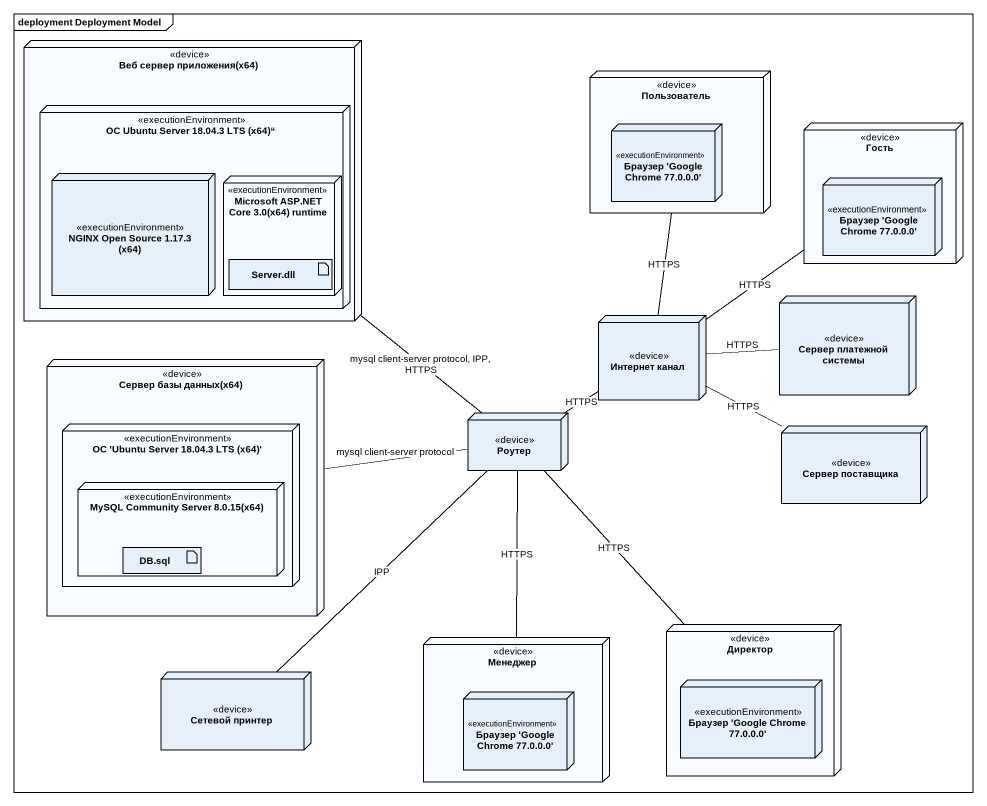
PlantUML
@startuml
mainframe deployment Deployment Model
node "Веб сервер приложения(х64)" as Веб_сервер_приложения_х64 <<device>> {
  node "ОС Ubuntu Server 18.04.3 LTS (x64)“" as ОС_Ubuntu_Server_18_04_3 <<executionEnvironment>> {
    node "NGINX Open Source 1.17.3 (x64)" as NGINX_Open_Source_1_17_3_x64 <<executionEnvironment>>
    node "Microsoft ASP.NET Core 3.0(x64) runtime" as Microsoft_ASP_NET_Core_3_0 <<executionEnvironment>> {
      artifact "Server.dll" as Server_dll
    }
  }
}
node Пользователь <<device>> {
  node "Браузер 'Google Chrome 77.0.0.0'" as Браузер_Google_Chrome_77_0 <<executionEnvironment>>
}
node Гость <<device>> {
  node "Браузер 'Google Chrome 77.0.0.0'" as Браузер_Google_Chrome_77_0_2 <<executionEnvironment>>
}
node "Сервер платежной системы" as Сервер_платежной_системы <<device>>
node "Интернет канал" as Интернет_канал <<device>>
node "Сервер базы данных(х64)" as Сервер_базы_данных_х64 <<device>> {
  node "ОС 'Ubuntu Server 18.04.3 LTS (x64)'" as ОС_Ubuntu_Server_18_04_3_2 <<executionEnvironment>> {
    node "MySQL Community Server 8.0.15(x64)" as MySQL_Community_Server_8_0 <<executionEnvironment>> {
      artifact "DB.sql" as DB_sql
    }
  }
}
node Роутер <<device>>
node "Сервер поставщика" as Сервер_поставщика <<device>>
node Менеджер <<device>> {
  node "Браузер 'Google Chrome 77.0.0.0'" as Браузер_Google_Chrome_77_0_3 <<executionEnvironment>>
}
node Директор <<device>> {
  node "Браузер 'Google Chrome 77.0.0.0'" as Браузер_Google_Chrome_77_0_4 <<executionEnvironment>>
}
node "Сетевой принтер" as Сетевой_принтер <<device>>
Веб_сервер_приложения_х64 -- Роутер : mysql client-server protocol, IPP, HTTPS
Пользователь -- Интернет_канал : HTTPS
Гость -- Интернет_канал : HTTPS
Сервер_платежной_системы -left- Интернет_канал : HTTPS
Интернет_канал -- Роутер : HTTPS
Сервер_базы_данных_х64 -right- Роутер : mysql client-server protocol
Сервер_поставщика -left- Интернет_канал : HTTPS
Менеджер -up- Роутер : HTTPS
Директор -up- Роутер : HTTPS
Сетевой_принтер -up- Роутер : IPP
@enduml
